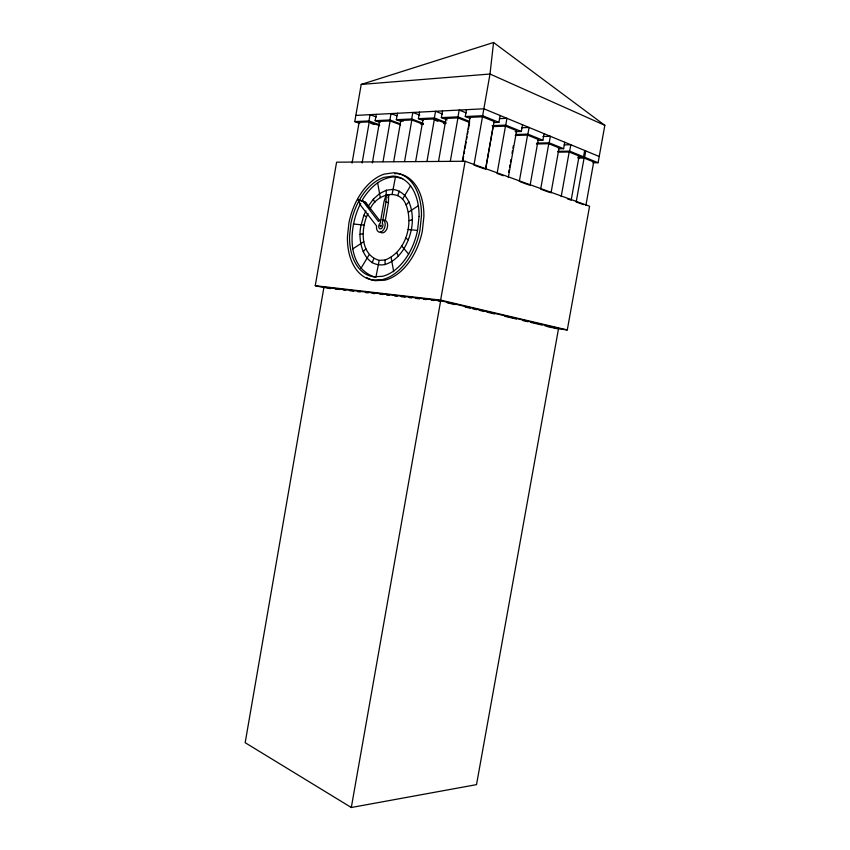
<?xml version="1.0" encoding="UTF-8"?>
<svg xmlns="http://www.w3.org/2000/svg" width="850" height="850" viewBox="0 0 850 850"><rect width="100%" height="100%" fill="white"/><g stroke="black" fill="none" stroke-linecap="round" stroke-linejoin="round"><path stroke-width="1.27" d="M361.197 224.708C356.947 240.816 363.736 268.356 385.018 264.552L385.103 259.994C405.737 252.025 413.621 224.623 406.119 204.967C399.288 187.202 376.061 194.469 370.111 209.047L368.698 207.4M402.73 178.744L395.484 176.864L393.104 189.369L386.293 190.241L386.017 201.886L382.288 223.263A3.113 2.008 -75.1 0 1 382.033 227.896A3.113 2.008 -75.1 0 1 378.919 227.747A3.113 2.008 -75.1 0 1 380.258 223.157L383.987 201.737L386.24 194.682L388.663 195.426L388.439 202.629L386.017 201.79M411.304 229.883C414.386 214.944 411.209 192.227 393.051 189.38M360.687 203.394C348.766 225.877 345.366 268.451 375.881 277.376L379.196 260.376L385.103 259.994M379.196 260.376C359.837 254.873 360.655 228.268 368.018 213.435M359.741 123.388L354.779 121.593L361.207 84.437L493.553 42.5L490.004 74.014L482.641 115.728L465.279 116.524L466.491 109.682M324.275 287.714L315.265 285.696L336.589 162.191L465.12 161.256L589.571 206.221L567.29 329.938L554.179 328.27M323.935 287.215L245.172 742.698L351.305 807.5L476.51 784.635L558.567 328.408L440.672 300.698L323.935 287.215L330.384 288.66M352.07 163.051L359.114 122.347L369.251 121.89L379.652 125.683M354.779 121.593L368.964 120.944L370.047 114.676L376.263 116.981M362.121 162.988L369.251 121.89M380.141 122.496L375.158 120.657L376.252 114.346M372.374 162.924L379.578 121.422L390.118 120.955L400.541 124.833M375.158 120.657L389.906 119.978L391.021 113.581L396.801 115.781M383.031 161.659L390.118 120.955M400.987 121.422L396.344 119.68L397.471 113.252M393.699 161.585L400.86 120.466L411.825 119.978L423.428 124.376L420.984 124.483M380.332 232.071A6.46 4.176 -75.1 0 0 386.506 229.649A6.46 4.176 -75.1 0 0 386.155 221.011L385.326 220.469L388.45 202.534M396.344 119.68L411.687 118.979L412.824 112.455L419.783 115.143M404.568 161.5L411.825 119.978M423.045 120.456L418.402 118.671L419.549 112.104M415.65 161.532L423.002 119.468L434.414 118.957L446.027 123.463L443.498 123.569M418.402 118.671L434.371 117.938L435.54 111.276L442.499 114.027M426.966 161.447L434.414 118.957M447.164 119.892L441.352 117.619L442.531 110.914M438.526 161.362L446.059 118.437L457.948 117.895L469.572 122.506L468.424 129.009M441.352 117.619L458.001 116.854L459.191 110.054L466.161 112.869M450.298 161.373L457.948 117.895M462.336 161.288L470.082 117.353L482.481 116.79L494.094 121.507L485.637 169.331M462.687 161.532L463.611 156.336M464.068 153.733L464.525 151.13M464.982 148.527L466.129 142.024M466.586 139.421L467.043 136.818M467.5 134.215L467.967 131.612M351.305 807.5L440.672 300.698M315.265 285.696L440.64 300.103L465.12 161.256M473.949 165.113L482.481 116.79M485.722 168.226L493.096 126.586L505.484 126.129L516.63 130.666L508.311 177.512M493.946 122.538L498.908 122.347L500.119 115.504M505.484 126.129L497.091 173.464L503.317 175.716M492.108 125.63L505.729 125.12L506.94 118.32L499.492 118.639M508.619 172.433L509.076 169.883M509.533 167.333L509.979 164.783M510.436 162.233L510.892 159.683M512.019 153.308L512.476 150.758M512.933 148.208L513.379 145.658M515.153 131.676L521.337 131.474L522.527 124.769M519.308 181.475L527.563 135.097L515.196 135.447M544.064 133.684L542.895 140.25L527.892 134.151L529.082 127.479L521.656 127.744M530.081 185.364L538.273 139.453L527.563 135.097M540.653 189.178L548.781 143.714L536.435 143.979M564.761 142.248L563.614 148.686L549.196 142.821L550.354 136.287L542.948 136.489M551.023 192.918L559.077 147.9L548.781 143.714M561.191 196.594L569.181 152.001L558.11 152.161M584.673 150.482L583.546 156.804L569.67 151.151L570.817 144.755L564.188 144.883M577.947 158.111L584.077 158.058L576.183 202.002L583.451 204.616M493.553 42.5L604.828 125.332L598.092 162.732L584.619 157.239L585.746 150.928M585.873 205.498L593.714 161.968L584.077 158.058M392.147 193.991L393.104 189.369M361.186 224.793L363.853 215.305L365.925 210.938M385.018 264.552C399.967 259.707 408.096 244.248 411.315 229.798M387.919 197.774L388.663 195.426M372.162 262.82L373.798 258.517M397.694 195.521L399.373 191.101M360.953 268.366L369.24 254.564M402.464 199.261L410.614 185.704M367.997 206.571L373.352 199.176L379.578 193.598L386.293 190.241M363.141 251.749L365.84 248.816M406.119 204.967L408.999 201.833M395.484 176.864C380.821 176.917 369.506 188.169 362.312 199.931L367.189 205.626M352.835 248.869L363.779 241.666M408.372 212.266L418.189 205.796M360.145 234.43L363.184 233.58M409.062 220.639L412.377 219.704M380.864 219.693L378.441 221.436L363.311 201.673L357.882 199.474L361.059 205.923L376.561 225.941A6.471 4.165 -75.1 0 0 379.206 232.124A6.471 4.165 -75.1 0 0 384.529 227.938A6.471 4.165 -75.1 0 0 383.733 220.309L382.893 219.768L385.326 220.469M394.772 173.751L396.132 173.549A54.761 35.445 -75.1 0 1 423.895 216.452L422.365 230.903A54.761 35.445 -75.1 0 1 384.752 280.203L375.243 280.649A54.761 35.445 -75.1 0 1 366.594 277.483M361.207 84.437L490.004 74.014L604.828 125.332M355.842 115.409L483.873 108.779L599.218 156.496M515.525 134.502L527.892 134.151M537.954 140.367L542.895 140.25M536.849 143.087L549.196 142.821M558.301 148.771L563.614 148.686M557.738 151.332L569.67 151.151M578.255 156.857L583.546 156.804M578 157.303L584.619 157.239M592.822 162.754L598.092 162.732M353.356 224.007L364.098 225.08M408.127 229.479L417.541 230.424M335.229 289.043L339.192 289.499M343.145 289.956L345.78 290.264M349.733 290.721L353.696 291.178M357.648 291.646L360.283 291.943M365.553 292.559L368.199 292.868M372.151 293.324L374.786 293.632M380.056 294.238L382.702 294.546M386.654 295.003L389.289 295.311M394.559 295.928L397.205 296.225M401.158 296.692L405.11 297.149M409.062 297.606L411.697 297.914M415.661 298.371L419.613 298.828M423.566 299.285L426.201 299.593M431.481 300.209L434.116 300.507M438.069 300.974L440.704 301.272M547.241 326.549L549.854 326.878L544.722 325.678M550.673 327.409L558.567 328.408M447.132 302.781L454.835 304.587M465.109 306.999L470.241 308.199M472.812 308.805L476.659 309.708M479.23 310.314L484.362 311.514M486.933 312.12L494.636 313.926M504.911 316.338L516.471 319.047M522.888 320.556L528.031 321.757M530.591 322.362L542.151 325.072M440.64 300.103L567.29 329.938M357.882 199.474L365.734 202.406L379.27 220.065M363.311 201.673L365.734 202.406M475.118 165.538L484.468 168.916M520.497 181.911L528.891 184.939M541.811 189.593L549.876 192.504M567.428 198.836L571.168 200.186L579.094 156.028L569.181 152.001M370.685 123.25L374.159 124.514M368.964 120.944L378.919 124.589M389.906 119.978L400.329 123.866M400.86 120.466L403.176 121.338M411.687 118.979L423.3 123.399M434.456 119.967L437.941 121.316M434.371 117.938L445.984 122.453M458.001 116.854L469.625 121.476M465.279 116.524L469.933 118.384M482.641 115.728L498.908 122.347M505.729 125.12L521.337 131.474M363.853 215.305L366.456 216.729M405.631 238.17L408.457 239.711M401.752 246.064L408.691 254.171M373.352 199.176L374.829 202.534M396.791 252.609L398.353 256.169M377.602 182.654L380.311 197.646M391.106 257.359L393.709 271.766M380.205 225.824C381.044 228.799 381.958 222.966 380.205 225.824M419.05 216.41L417.616 229.968A51.489 33.246 -75.1 0 1 382.373 276.335L373.447 276.781A51.489 33.246 -75.1 0 1 349.562 236.087L350.944 223.337A51.489 33.246 -75.1 0 1 384.094 177.331L393.082 176.067A51.489 33.246 -75.1 0 1 419.05 216.41M421.473 215.719L419.942 230.201A54.867 35.424 -75.1 0 1 382.319 279.618L372.81 280.064A54.867 35.424 -75.1 0 1 347.438 236.693L348.893 223.125A54.867 35.424 -75.1 0 1 384.158 174.133L393.72 172.752A54.867 35.424 -75.1 0 1 421.473 215.719"/></g></svg>
